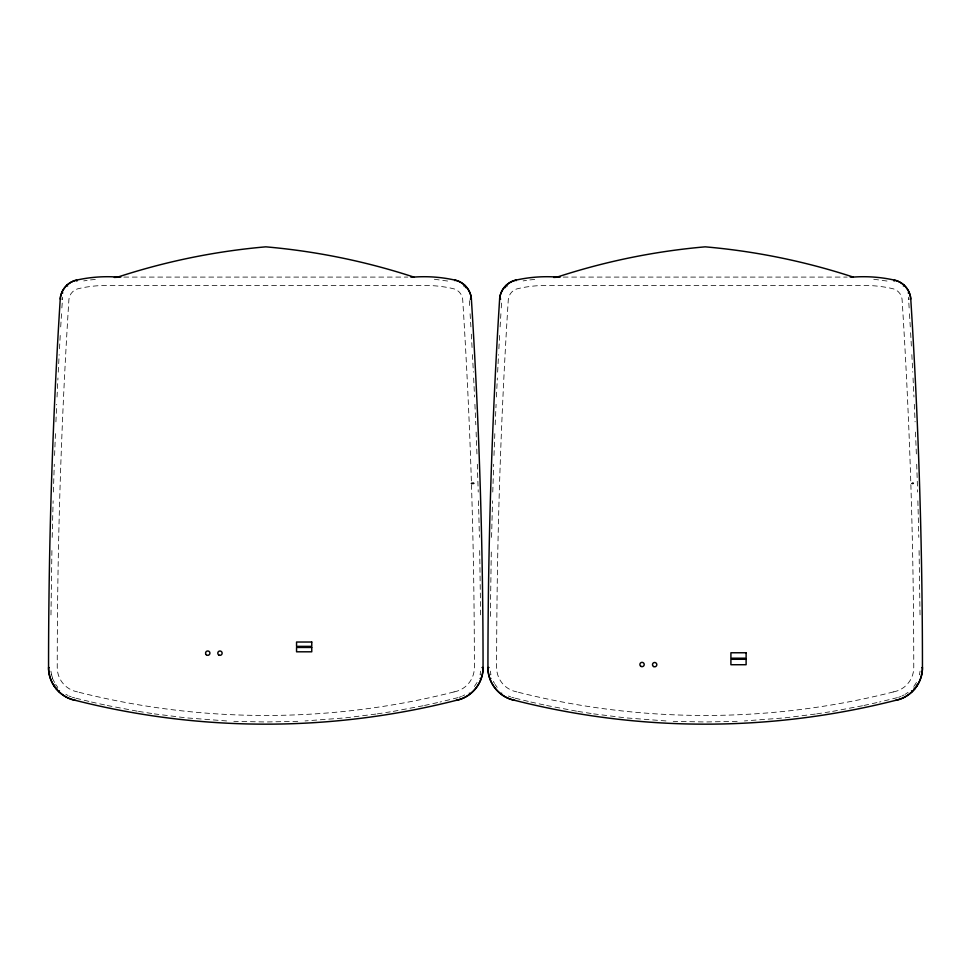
<?xml version="1.0" encoding="UTF-8"?>
<svg xmlns="http://www.w3.org/2000/svg" width="971" height="971" viewBox="0 0 971 971"><rect width="100%" height="100%" fill="white"/><g stroke="black" fill="none" stroke-linecap="round" stroke-linejoin="round"><path stroke-width="0.73" stroke-dasharray="4.86 3.64" d="M50.978 614.91L51.912 550.533M490.355 616.367L491.302 550.533M52.191 537.376L53.126 500.805M491.581 537.376L492.515 500.805M53.381 492.03L54.291 464.247M492.77 492.03L493.681 464.247M54.594 455.472L55.505 432.083M493.984 455.472L494.894 432.083M495.186 424.776L496.084 404.312M55.917 421.851L56.694 404.312M57.034 397.005L57.957 377.998M496.424 397.005L497.346 377.998M58.248 372.16L59.158 354.621M497.638 372.16L498.548 354.621M59.486 348.783L60.372 332.713M498.876 348.783L499.677 334.17M60.712 326.875L61.513 313.767M61.865 307.928L62.666 297.175M500.101 326.875L500.902 313.767M501.254 307.928L501.704 300.646M480.681 671.143L480.075 674.663L480.694 674.809M920.071 671.143L919.464 674.663L920.083 674.809M477.089 682.419L473.812 687.383M916.478 682.419L913.201 687.383M905.118 694.362L908.079 692.347M462.572 696.025L464.672 694.908M901.962 696.025L904.062 694.908M459.234 697.312L461.456 696.45M898.624 697.312L900.845 696.45M52.276 678.195L55.116 683.45M454.088 691.91L457.232 691.097A24.712 24.712 0 0 0 474.2 670.403L474.37 667.344C474.346 544.743 470.462 422.154 462.718 299.821L462.524 298.364A12.307 12.307 0 0 0 454.367 288.957L449.937 287.926A133.282 133.282 0 0 0 417.7 285.559L113.91 285.559A133.282 133.282 0 0 0 81.673 287.926L77.243 288.957A12.307 12.307 0 0 0 69.087 298.364L68.892 299.821C61.149 422.154 57.265 544.743 57.24 667.344L57.41 670.403A24.712 24.712 0 0 0 74.379 691.097L77.522 691.91M458.045 697.615L440.142 702.021M893.478 691.91L896.621 691.097A24.712 24.712 0 0 0 913.59 670.403L913.76 667.344C913.735 544.743 909.851 422.154 902.108 299.821L901.913 298.364A12.307 12.307 0 0 0 893.757 288.957L889.327 287.926A133.282 133.282 0 0 0 857.09 285.559L553.3 285.559A133.282 133.282 0 0 0 521.063 287.926L516.633 288.957A12.307 12.307 0 0 0 508.476 298.364L508.282 299.821C500.538 422.154 496.654 544.743 496.63 667.344L496.8 670.403A24.712 24.712 0 0 0 513.768 691.097L516.912 691.91M897.435 697.615L879.532 702.021M50.917 674.809L51.536 674.663L50.929 671.143M490.306 674.809L490.925 674.663L490.319 671.143M424.533 705.468L438.722 702.324M863.923 705.468L878.112 702.324M423.101 705.759L393.109 711.403M862.491 705.759L832.499 711.403M83.749 280.91L87.111 280.376M523.138 280.91L526.5 280.376M377.318 713.879L390.245 711.852M816.708 713.879L829.635 711.852M375.874 714.073L345.591 717.848L305.028 720.943M815.264 714.073L784.981 717.848L744.417 720.943M90.473 279.927L97.246 279.26M529.863 279.927L536.635 279.26M909.135 307.928L908.601 299.189L909.232 299.129M297.769 721.319L265.799 721.987L233.841 721.319M737.159 721.319L705.201 721.987L673.231 721.319M123.827 277.087L407.784 277.087M563.216 277.087L847.173 277.087M665.972 720.943L625.409 717.848L593.682 713.879M226.583 720.943L186.019 717.848L154.292 713.879M873.754 279.26L890.589 281.529M434.365 279.26L451.199 281.529M61.768 299.129L62.399 299.189M577.891 711.403L592.249 713.649M138.501 711.403L152.86 713.649M576.458 711.148L546.467 705.468M137.069 711.148L107.077 705.468M530.858 702.021L545.059 705.152M91.468 702.021L105.657 705.152M515.322 698.234L529.45 701.669M75.932 698.234L90.06 701.669M511.766 697.312L514.132 697.931M72.376 697.312L74.743 697.931M508.428 696.025L510.649 696.875M69.038 696.025L71.259 696.875M65.882 694.362L67.982 695.467M495.089 684.494L497.188 687.383M55.699 684.494L57.799 687.383M493.329 681.387L494.506 683.45M51.536 674.663L52.543 678.086M908.334 297.175L908.601 299.189M909.487 313.767L910.288 326.875M469.296 300.646L469.746 307.928M470.098 313.767L470.899 326.875M910.628 332.713L911.514 348.783M911.842 354.621L912.752 372.16M471.323 334.17L472.124 348.783M472.452 354.621L473.363 372.16M913.043 377.998L913.966 397.005M473.654 377.998L474.576 397.005M914.306 404.312L915.083 421.851M474.916 404.312L475.814 424.776M915.495 432.083L916.406 455.472M476.106 432.083L477.016 455.472M916.709 464.247L917.619 492.03M477.319 464.247L478.23 492.03M917.874 500.805L918.809 537.376M478.485 500.805L479.419 537.376M919.088 550.533L920.023 614.91M479.698 550.533L480.645 616.367M893.478 691.91A764.408 764.408 0 0 1 516.912 691.91M454.088 691.91A764.408 764.408 0 0 1 77.522 691.91"/><path stroke-width="1.46" d="M114.311 277.439L120.805 277.087M553.701 277.439L560.194 277.087M413.828 277.087A658.848 658.848 0 0 0 265.799 246.84A658.848 658.848 0 0 0 117.782 277.087A141.972 141.972 0 0 0 76.612 280.109C67.8 281.966 60.833 290.001 60.238 298.983C52.47 421.681 48.562 544.634 48.55 667.575C48.319 683.062 60.178 697.518 75.41 700.346A773.062 773.062 0 0 0 456.2 700.346C471.433 697.518 483.291 683.062 483.06 667.575C483.048 544.634 479.14 421.681 471.372 298.983C470.777 290.001 463.81 281.966 454.998 280.109A141.972 141.972 0 0 0 413.828 277.087L410.806 277.087M853.218 277.087A658.848 658.848 0 0 0 705.201 246.84A658.848 658.848 0 0 0 557.172 277.087A141.972 141.972 0 0 0 516.002 280.109C507.19 281.966 500.223 290.001 499.628 298.983C491.86 421.681 487.952 544.634 487.94 667.575C487.709 683.062 499.567 697.518 514.8 700.346A773.062 773.062 0 0 0 895.59 700.346C910.822 697.518 922.681 683.062 922.45 667.575C922.438 544.634 918.53 421.681 910.762 298.983C910.167 290.001 903.2 281.966 894.388 280.109A141.972 141.972 0 0 0 853.218 277.087L850.195 277.087M454.865 280.655L454.998 280.109A21.01 21.01 0 0 1 471.372 298.983L470.292 299.092M894.133 281.165L894.388 280.109A21.01 21.01 0 0 1 910.762 298.983L910.203 299.032M500.987 694.071L501.655 693.209M464.004 286.044L464.745 285.243M903.394 286.044L904.135 285.243M58.709 691.57L59.462 690.794M465.473 287.562L466.298 286.846M56.124 688.755L56.961 688.075M53.866 685.672L54.789 685.077M908.201 292.926L909.196 292.514M489.894 678.826L490.913 678.462M471.457 483.461L473.969 483.364L471.457 483.437M49.108 667.563L48.55 667.575A33.415 33.415 0 0 0 75.41 700.346M489.02 667.55L487.94 667.575A33.415 33.415 0 0 0 514.8 700.346M921.892 667.563L922.45 667.575A33.415 33.415 0 0 1 895.59 700.346M481.98 667.55L483.06 667.575A33.415 33.415 0 0 1 456.2 700.346M500.708 299.092L499.628 298.983A21.01 21.01 0 0 1 516.002 280.109L516.135 280.655M60.797 299.032L60.238 298.983A21.01 21.01 0 0 1 76.612 280.109L76.867 281.165M480.087 678.462L481.106 678.826M61.804 292.514L62.799 292.926M916.211 685.077L917.134 685.672M914.039 688.075L914.876 688.755M504.702 286.846L505.527 287.562M911.538 690.794L912.291 691.57M506.255 285.243L506.996 286.044M66.865 285.243L67.606 286.044M469.345 693.209L470.013 694.071M913.359 483.364L912.145 483.424L913.359 483.364M311.764 642.025L296.556 642.025L296.556 646.37L311.764 646.37L311.764 642.025M311.764 647.463L296.556 647.463L296.556 651.808L311.764 651.808L311.764 647.463M746.116 652.767L730.908 652.767L730.908 658.204L746.116 658.204L746.116 652.767M746.116 659.285L730.908 659.285L730.908 664.722L746.116 664.722L746.116 659.285M640.969 666.397A2.173 2.173 0 0 0 644.222 664.516A2.173 2.173 0 0 0 640.969 662.635A2.173 2.173 0 0 0 640.969 666.397M653.568 666.531A2.173 2.173 0 0 0 656.821 664.65A2.173 2.173 0 0 0 653.568 662.768A2.173 2.173 0 0 0 653.568 666.531M206.204 654.685A2.173 2.173 0 0 0 209.845 653.701A2.173 2.173 0 0 0 207.187 651.043A2.173 2.173 0 0 0 206.204 654.685M218.876 655.049A2.173 2.173 0 0 0 222.141 653.167A2.173 2.173 0 0 0 218.876 651.286A2.173 2.173 0 0 0 218.876 655.049"/></g></svg>
